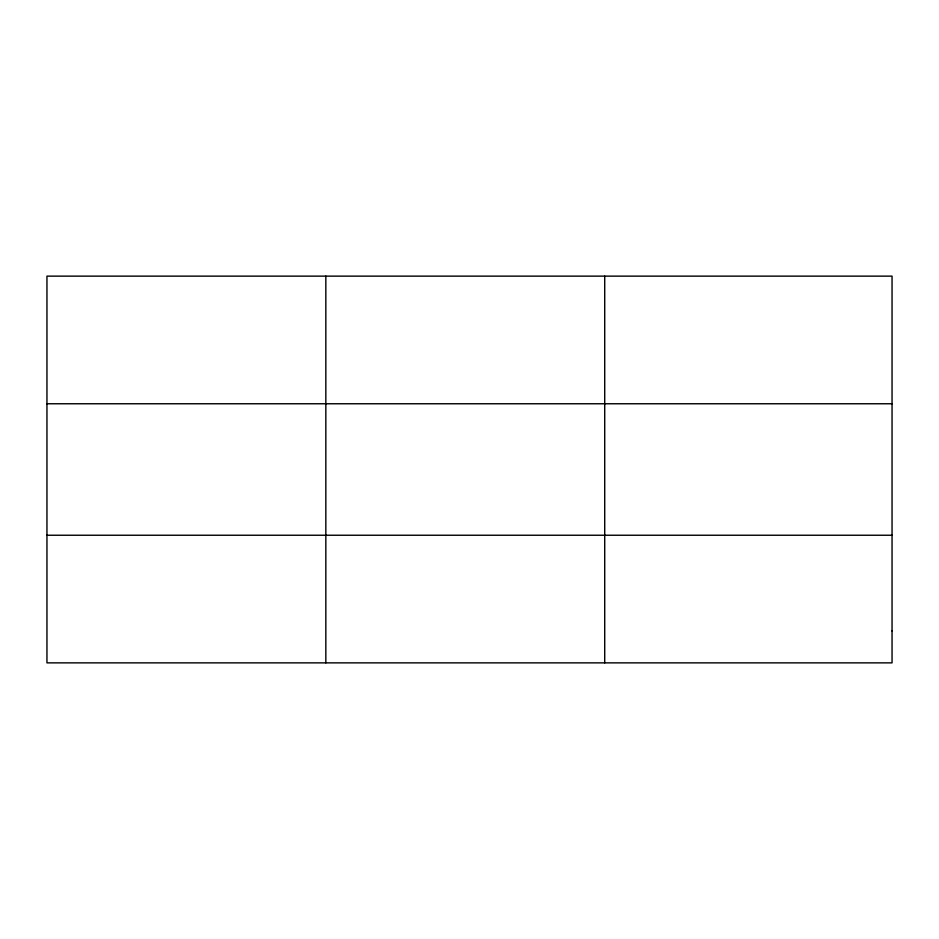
<?xml version="1.0" encoding="UTF-8"?>
<svg xmlns="http://www.w3.org/2000/svg" width="939" height="939" viewBox="0 0 939 939"><rect width="100%" height="100%" fill="white"/><g stroke="black" fill="none" stroke-linecap="round" stroke-linejoin="round"><path stroke-width="1.41" d="M325.833 276.136L325.833 662.864M604.716 276.136L604.716 662.864M46.95 403.758L892.05 403.758M46.95 535.242L892.05 535.242M892.05 630.961L892.05 662.864L46.95 662.864L46.95 276.136L892.05 276.136L892.05 630.961"/></g></svg>
